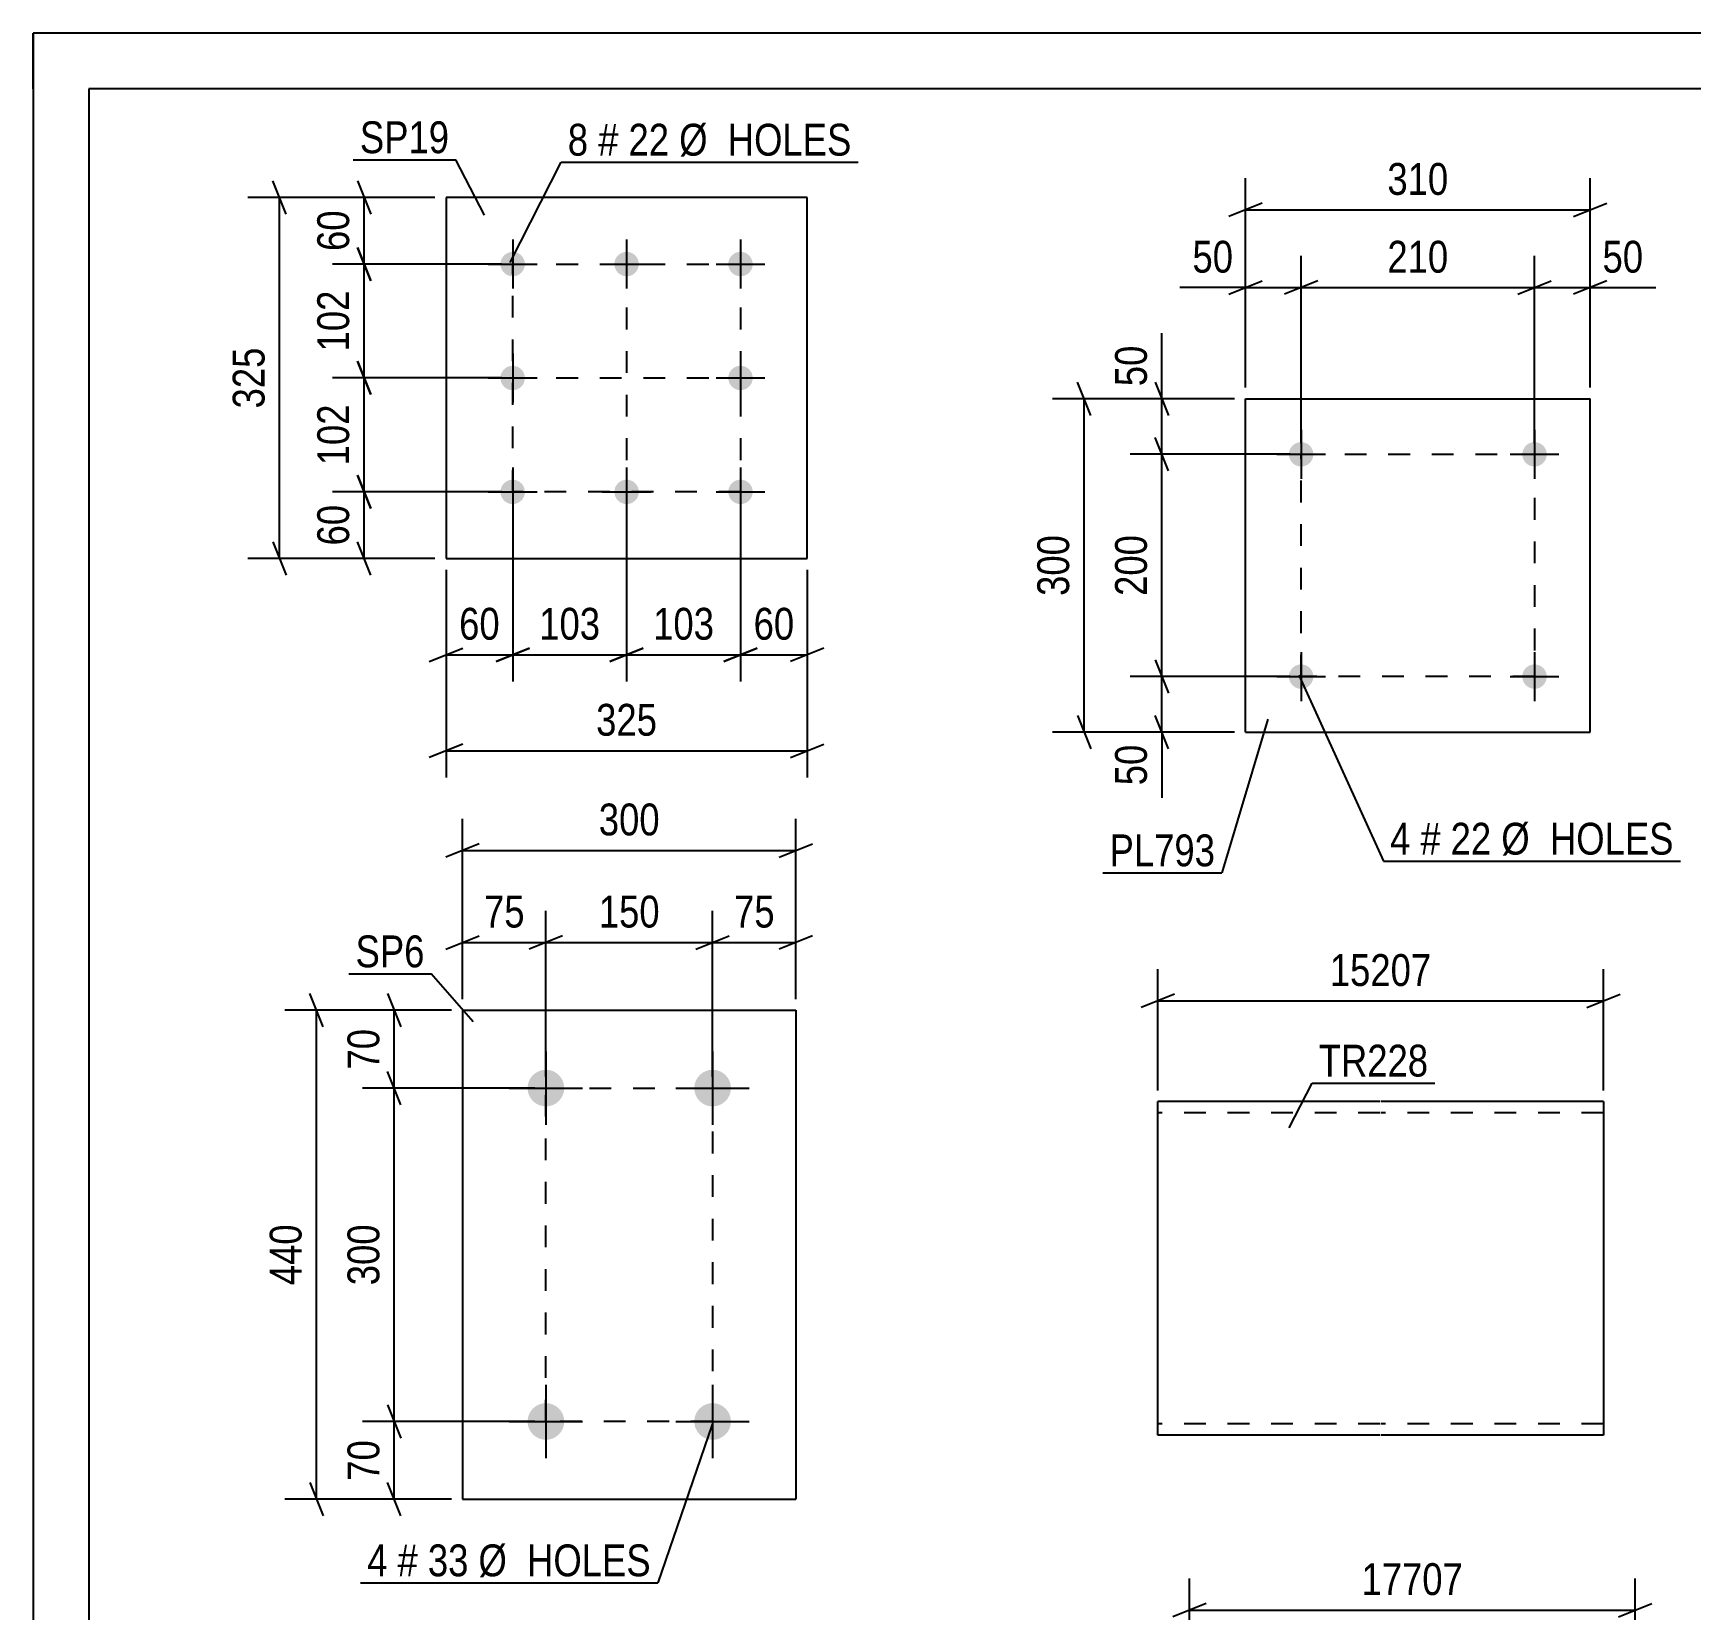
# Model space of a CAD drawing. Header units: millimetres. Extents: x 0 to 420, y 0 to 297.
# Drawn here: x 0 to 149.2, y 155.1 to 297 of the extents above; entities that cross this region are included whole.
import ezdxf

# ---------------------------------------------------------------- set-up
doc = ezdxf.new("R2010")
doc.units = ezdxf.units.MM
doc.linetypes.add('DXK_LINE_DOT2', pattern=[3.9198, 1.9599, -1.9599])
doc.styles.add('Arial Narrow', font='ARIALN.TTF', dxfattribs={"height": 0.2})

# ---------------------------------------------------------------- blocks, each defined once
blk = doc.blocks.new('Unknown-761646957-1135')
at = {"color": 5, "linetype": 'Continuous'}
for p, q in [((420, 297), (0, 297)), ((0, 297), (0, 0)), ((0, 292), (0, 297)), ((415, 292), (5, 292)), ((5, 292), (5, 5))]:
    blk.add_line(p, q, dxfattribs=at)
blk = doc.blocks.new('Part-761646957-10238 - 10237')
at = {"color": 2, "linetype": 'Continuous'}
for p, q in [((69.65, 282.22), (37.15, 282.22)), ((37.15, 282.22), (37.15, 249.72)), ((69.65, 249.72), (69.65, 282.22)), ((37.15, 249.72), (69.65, 249.72))]:
    blk.add_line(p, q, dxfattribs=at)
blk = doc.blocks.new('Bolt-761646957-10239 - 10237')
at = {"linetype": 'Continuous'}
for points in [[(43.15, 277.32, -1), (43.15, 275.12, -1)], [(53.4, 277.32, -1), (53.4, 275.12, -1)], [(63.65, 277.32, -1), (63.65, 275.12, -1)], [(43.15, 267.07, -1), (43.15, 264.87, -1)], [(63.65, 267.07, -1), (63.65, 264.87, -1)], [(43.15, 256.82, -1), (43.15, 254.62, -1)], [(53.4, 256.82, -1), (53.4, 254.62, -1)], [(63.65, 256.82, -1), (63.65, 254.62, -1)]]:
    blk.add_hatch(color=1, dxfattribs=at).paths.add_polyline_path(points)
at = {"color": 1, "linetype": 'Continuous'}
for p, q in [((43.15, 278.42), (43.15, 274.02)), ((53.4, 278.42), (53.4, 274.02)), ((63.65, 278.42), (63.65, 274.02)), ((40.95, 276.22), (45.35, 276.22)), ((51.2, 276.22), (55.6, 276.22)), ((61.45, 276.22), (65.85, 276.22)), ((43.15, 268.17), (43.15, 263.77)), ((63.65, 268.17), (63.65, 263.77)), ((40.95, 265.97), (45.35, 265.97)), ((61.45, 265.97), (65.85, 265.97)), ((43.15, 257.92), (43.15, 253.52)), ((53.4, 257.92), (53.4, 253.52)), ((63.65, 257.92), (63.65, 253.52)), ((40.95, 255.72), (45.35, 255.72)), ((51.2, 255.72), (55.6, 255.72)), ((61.45, 255.72), (65.85, 255.72))]:
    blk.add_line(p, q, dxfattribs=at)
blk = doc.blocks.new('Part-761646957-10259 - 10258')
at = {"color": 2, "linetype": 'Continuous'}
for p, q in [((121.2, 200.85), (101.2, 200.85)), ((101.2, 172.85), (101.2, 200.85)), ((141.3, 200.85), (121.3, 200.85)), ((141.3, 200.85), (141.3, 170.85)), ((101.2, 170.85), (101.2, 172.85)), ((121.2, 170.85), (101.2, 170.85)), ((141.3, 170.85), (121.3, 170.85))]:
    blk.add_line(p, q, dxfattribs=at)
at = {"color": 7, "linetype": 'DXK_LINE_DOT2'}
for p, q in [((121.2, 199.85), (101.2, 199.85)), ((141.3, 199.85), (121.3, 199.85)), ((101.2, 171.01), (101.2, 172.85)), ((101.2, 171.85), (101.2, 171.93)), ((121.2, 171.85), (101.2, 171.85)), ((141.3, 171.85), (121.3, 171.85)), ((141.3, 171.85), (141.3, 171.93))]:
    blk.add_line(p, q, dxfattribs=at)
blk = doc.blocks.new('Part-761646957-10272 - 10271')
at = {"color": 2, "linetype": 'Continuous'}
for p, q in [((38.64, 209.07), (38.64, 165.07)), ((38.64, 209.07), (68.64, 209.07)), ((68.64, 209.07), (68.64, 165.07)), ((38.64, 165.07), (68.64, 165.07))]:
    blk.add_line(p, q, dxfattribs=at)
blk = doc.blocks.new('Bolt-761646957-10273 - 10271')
at = {"linetype": 'Continuous'}
for points in [[(46.14, 203.72, -1), (46.14, 200.42, -1)], [(61.14, 203.72, -1), (61.14, 200.42, -1)], [(46.14, 173.72, -1), (46.14, 170.42, -1)], [(61.14, 173.72, -1), (61.14, 170.42, -1)]]:
    blk.add_hatch(color=1, dxfattribs=at).paths.add_polyline_path(points)
at = {"color": 1, "linetype": 'Continuous'}
for p, q in [((46.14, 205.37), (46.14, 198.77)), ((61.14, 205.37), (61.14, 198.77)), ((42.84, 202.07), (49.44, 202.07)), ((57.84, 202.07), (64.44, 202.07)), ((46.14, 175.37), (46.14, 168.77)), ((61.14, 175.37), (61.14, 168.77)), ((42.84, 172.07), (49.44, 172.07)), ((57.84, 172.07), (64.44, 172.07))]:
    blk.add_line(p, q, dxfattribs=at)
blk = doc.blocks.new('Part-761646957-10367 - 10366')
at = {"color": 2, "linetype": 'Continuous'}
for p, q in [((109.1, 234.1), (109.1, 264.1)), ((109.1, 264.1), (140.1, 264.1)), ((140.1, 234.1), (140.1, 264.1)), ((109.1, 234.1), (140.1, 234.1))]:
    blk.add_line(p, q, dxfattribs=at)
blk = doc.blocks.new('Bolt-761646957-10368 - 10366')
at = {"linetype": 'Continuous'}
for points in [[(115.2, 239.1, -1), (113, 239.1, -1)], [(136.2, 239.1, -1), (134, 239.1, -1)]]:
    blk.add_hatch(color=1, dxfattribs=at).paths.add_polyline_path(points)
at = {"color": 1, "linetype": 'Continuous'}
for p, q in [((114.1, 241.3), (114.1, 236.9)), ((135.1, 241.3), (135.1, 236.9)), ((111.9, 239.1), (116.3, 239.1)), ((132.9, 239.1), (137.3, 239.1))]:
    blk.add_line(p, q, dxfattribs=at)
blk = doc.blocks.new('Bolt-761646957-10369 - 10366')
at = {"linetype": 'Continuous'}
for points in [[(115.2, 259.1, -1), (113, 259.1, -1)], [(136.2, 259.1, -1), (134, 259.1, -1)]]:
    blk.add_hatch(color=1, dxfattribs=at).paths.add_polyline_path(points)
at = {"color": 1, "linetype": 'Continuous'}
for p, q in [((114.1, 261.3), (114.1, 256.9)), ((135.1, 261.3), (135.1, 256.9)), ((111.9, 259.1), (116.3, 259.1)), ((132.9, 259.1), (137.3, 259.1))]:
    blk.add_line(p, q, dxfattribs=at)
blk = doc.blocks.new('Rectangle-761646957-12330 - 10237')
at = {"color": 1, "linetype": 'DXK_LINE_DOT2'}
blk.add_lwpolyline([(43.15, 276.22), (63.65, 276.22), (63.65, 255.72), (43.15, 255.72), (43.15, 276.22)], close=True, dxfattribs=at)
blk = doc.blocks.new('Rectangle-761646957-12358 - 10271')
at = {"color": 1, "linetype": 'DXK_LINE_DOT2'}
blk.add_lwpolyline([(46.14, 202.07), (61.14, 202.07), (61.14, 172.07), (46.14, 172.07), (46.14, 202.07)], close=True, dxfattribs=at)
blk = doc.blocks.new('Rectangle-761646957-12529 - 10366')
at = {"color": 1, "linetype": 'DXK_LINE_DOT2'}
blk.add_lwpolyline([(114.1, 259.1), (135.1, 259.1), (135.1, 239.1), (114.1, 239.1), (114.1, 259.1)], close=True, dxfattribs=at)
blk = doc.blocks.new('Line-761646957-12340 - 10237')
at = {"color": 1, "linetype": 'DXK_LINE_DOT2'}
blk.add_line((53.4, 276.22), (53.4, 255.72), dxfattribs=at)
blk = doc.blocks.new('Line-761646957-12347 - 10237')
at = {"color": 1, "linetype": 'DXK_LINE_DOT2'}
blk.add_line((43.15, 265.97), (63.65, 265.97), dxfattribs=at)
blk = doc.blocks.new('StraightDimension-761646957-10603 - 10237')
at = {"color": 7, "linetype": 'Continuous'}
for p, q in [((29.18, 283.72), (30.38, 280.72)), ((36.15, 282.22), (26.93, 282.22)), ((29.78, 276.22), (29.78, 282.22)), ((30.38, 274.72), (29.18, 277.72)), ((42.15, 276.22), (26.93, 276.22))]:
    blk.add_line(p, q, dxfattribs=at)
at = {"color": 0}
blk.add_wipeout([(29.03, 281.65), (24.83, 281.65), (24.83, 276.8), (29.03, 276.8)], dxfattribs=at)
at = {"color": 3, "style": 'Arial Narrow'}
blk.add_text('60', height=2.863, rotation=90.0002, dxfattribs=at).set_placement((28.43, 277.4))
blk = doc.blocks.new('StraightDimension-761646957-10619 - 10237')
at = {"color": 7, "linetype": 'Continuous'}
for p, q in [((22.77, 280.72), (21.57, 283.72)), ((36.15, 282.22), (19.32, 282.22)), ((22.17, 249.72), (22.17, 282.22)), ((21.57, 251.22), (22.77, 248.22)), ((36.15, 249.72), (19.32, 249.72))]:
    blk.add_line(p, q, dxfattribs=at)
at = {"color": 0}
blk.add_wipeout([(21.42, 269.32), (17.22, 269.32), (17.22, 262.63), (21.42, 262.63)], dxfattribs=at)
at = {"color": 3, "style": 'Arial Narrow'}
blk.add_text('325', height=2.863, rotation=90.0002, dxfattribs=at).set_placement((20.82, 263.23))
blk = doc.blocks.new('StraightDimension-761646957-10604 - 10237')
at = {"color": 7, "linetype": 'Continuous'}
for p, q in [((29.18, 277.72), (30.38, 274.72)), ((42.15, 276.22), (26.93, 276.22)), ((29.78, 265.97), (29.78, 276.22)), ((30.38, 264.47), (29.18, 267.47)), ((42.15, 265.97), (26.93, 265.97))]:
    blk.add_line(p, q, dxfattribs=at)
at = {"color": 0}
blk.add_wipeout([(29.03, 274.44), (24.83, 274.44), (24.83, 267.76), (29.03, 267.76)], dxfattribs=at)
at = {"color": 3, "style": 'Arial Narrow'}
blk.add_text('102', height=2.863, rotation=90.0002, dxfattribs=at).set_placement((28.43, 268.36))
blk = doc.blocks.new('StraightDimension-761646957-10605 - 10237')
at = {"color": 7, "linetype": 'Continuous'}
for p, q in [((29.18, 267.47), (30.38, 264.47)), ((42.15, 265.97), (26.93, 265.97)), ((29.78, 255.72), (29.78, 265.97)), ((30.38, 254.22), (29.18, 257.22)), ((42.15, 255.72), (26.93, 255.72))]:
    blk.add_line(p, q, dxfattribs=at)
at = {"color": 0}
blk.add_wipeout([(29.03, 264.19), (24.83, 264.19), (24.83, 257.51), (29.03, 257.51)], dxfattribs=at)
at = {"color": 3, "style": 'Arial Narrow'}
blk.add_text('102', height=2.863, rotation=90.0002, dxfattribs=at).set_placement((28.43, 258.11))
blk = doc.blocks.new('StraightDimension-761646957-10606 - 10237')
at = {"color": 7, "linetype": 'Continuous'}
for p, q in [((29.18, 257.22), (30.38, 254.22)), ((42.15, 255.72), (26.93, 255.72)), ((29.78, 249.72), (29.78, 255.72)), ((30.38, 248.22), (29.18, 251.22)), ((36.15, 249.72), (26.93, 249.72))]:
    blk.add_line(p, q, dxfattribs=at)
at = {"color": 0}
blk.add_wipeout([(29.03, 255.15), (24.83, 255.15), (24.83, 250.3), (29.03, 250.3)], dxfattribs=at)
at = {"color": 3, "style": 'Arial Narrow'}
blk.add_text('60', height=2.863, rotation=90.0002, dxfattribs=at).set_placement((28.43, 250.9))
blk = doc.blocks.new('StraightDimension-761646957-10623 - 10237')
at = {"color": 7, "linetype": 'Continuous'}
for p, q in [((63.65, 254.72), (63.65, 238.67)), ((69.65, 248.72), (69.65, 238.67)), ((62.15, 240.47), (65.15, 241.67)), ((71.15, 241.67), (68.15, 240.47)), ((63.65, 241.07), (69.65, 241.07))]:
    blk.add_line(p, q, dxfattribs=at)
at = {"color": 0}
blk.add_wipeout([(69.08, 241.82), (69.08, 246.02), (64.23, 246.02), (64.23, 241.82)], dxfattribs=at)
at = {"color": 3, "style": 'Arial Narrow'}
blk.add_text('60', height=2.863, dxfattribs=at).set_placement((64.83, 242.42))
blk = doc.blocks.new('StraightDimension-761646957-10624 - 10237')
at = {"color": 7, "linetype": 'Continuous'}
for p, q in [((53.4, 254.72), (53.4, 238.67)), ((63.65, 254.72), (63.65, 238.67)), ((51.9, 240.47), (54.9, 241.67)), ((65.15, 241.67), (62.15, 240.47)), ((53.4, 241.07), (63.65, 241.07))]:
    blk.add_line(p, q, dxfattribs=at)
at = {"color": 0}
blk.add_wipeout([(61.87, 241.82), (61.87, 246.02), (55.19, 246.02), (55.19, 241.82)], dxfattribs=at)
at = {"color": 3, "style": 'Arial Narrow'}
blk.add_text('103', height=2.863, dxfattribs=at).set_placement((55.79, 242.42))
blk = doc.blocks.new('StraightDimension-761646957-10625 - 10237')
at = {"color": 7, "linetype": 'Continuous'}
for p, q in [((43.15, 254.72), (43.15, 238.67)), ((53.4, 254.72), (53.4, 238.67)), ((41.65, 240.47), (44.65, 241.67)), ((54.9, 241.67), (51.9, 240.47)), ((43.15, 241.07), (53.4, 241.07))]:
    blk.add_line(p, q, dxfattribs=at)
at = {"color": 0}
blk.add_wipeout([(51.62, 241.82), (51.62, 246.02), (44.94, 246.02), (44.94, 241.82)], dxfattribs=at)
at = {"color": 3, "style": 'Arial Narrow'}
blk.add_text('103', height=2.863, dxfattribs=at).set_placement((45.54, 242.42))
blk = doc.blocks.new('StraightDimension-761646957-10626 - 10237')
at = {"color": 7, "linetype": 'Continuous'}
for p, q in [((43.15, 254.72), (43.15, 238.67)), ((37.15, 248.72), (37.15, 238.67)), ((35.65, 240.47), (38.65, 241.67)), ((44.65, 241.67), (41.65, 240.47)), ((37.15, 241.07), (43.15, 241.07))]:
    blk.add_line(p, q, dxfattribs=at)
at = {"color": 0}
blk.add_wipeout([(42.58, 241.82), (42.58, 246.02), (37.73, 246.02), (37.73, 241.82)], dxfattribs=at)
at = {"color": 3, "style": 'Arial Narrow'}
blk.add_text('60', height=2.863, dxfattribs=at).set_placement((38.33, 242.42))
blk = doc.blocks.new('StraightDimension-761646957-10639 - 10237')
at = {"color": 7, "linetype": 'Continuous'}
for p, q in [((37.15, 248.72), (37.15, 230.03)), ((69.65, 248.72), (69.65, 230.03)), ((38.65, 233.03), (35.65, 231.83)), ((68.15, 231.83), (71.15, 233.03)), ((37.15, 232.43), (69.65, 232.43))]:
    blk.add_line(p, q, dxfattribs=at)
at = {"color": 0}
blk.add_wipeout([(56.75, 233.18), (56.75, 237.38), (50.06, 237.38), (50.06, 233.18)], dxfattribs=at)
at = {"color": 3, "style": 'Arial Narrow'}
blk.add_text('325', height=2.863, dxfattribs=at).set_placement((50.66, 233.78))
blk = doc.blocks.new('StraightDimension-761646957-10657 - 10258')
at = {"color": 7, "linetype": 'Continuous'}
for p, q in [((101.2, 201.85), (101.2, 212.76)), ((141.3, 201.85), (141.3, 212.76)), ((102.7, 210.51), (99.7, 209.31)), ((139.8, 209.31), (142.8, 210.51)), ((101.2, 209.91), (141.3, 209.91))]:
    blk.add_line(p, q, dxfattribs=at)
at = {"color": 0}
blk.add_wipeout([(126.42, 210.66), (126.42, 214.86), (116.08, 214.86), (116.08, 210.66)], dxfattribs=at)
at = {"color": 3, "style": 'Arial Narrow'}
blk.add_text('15207', height=2.863, dxfattribs=at).set_placement((116.68, 211.26))
blk = doc.blocks.new('StraightDimension-761646957-10663 - 10271')
at = {"color": 7, "linetype": 'Continuous'}
for p, q in [((31.9, 173.57), (33.1, 170.57)), ((45.14, 172.07), (29.65, 172.07)), ((32.5, 165.07), (32.5, 172.07)), ((33.1, 163.57), (31.9, 166.57)), ((37.64, 165.07), (29.65, 165.07))]:
    blk.add_line(p, q, dxfattribs=at)
at = {"color": 0}
blk.add_wipeout([(31.75, 171), (27.55, 171), (27.55, 166.14), (31.75, 166.14)], dxfattribs=at)
at = {"color": 3, "style": 'Arial Narrow'}
blk.add_text('70', height=2.863, rotation=90.0002, dxfattribs=at).set_placement((31.15, 166.74))
blk = doc.blocks.new('StraightDimension-761646957-10662 - 10271')
at = {"color": 7, "linetype": 'Continuous'}
for p, q in [((33.1, 200.57), (31.9, 203.57)), ((45.14, 202.07), (29.65, 202.07)), ((32.5, 172.07), (32.5, 202.07)), ((31.9, 173.57), (33.1, 170.57)), ((45.14, 172.07), (29.65, 172.07))]:
    blk.add_line(p, q, dxfattribs=at)
at = {"color": 0}
blk.add_wipeout([(31.75, 190.41), (27.55, 190.41), (27.55, 183.73), (31.75, 183.73)], dxfattribs=at)
at = {"color": 3, "style": 'Arial Narrow'}
blk.add_text('300', height=2.863, rotation=90.0002, dxfattribs=at).set_placement((31.15, 184.33))
blk = doc.blocks.new('StraightDimension-761646957-10661 - 10271')
at = {"color": 7, "linetype": 'Continuous'}
for p, q in [((31.9, 210.57), (33.1, 207.57)), ((37.64, 209.07), (29.65, 209.07)), ((32.5, 202.07), (32.5, 209.07)), ((33.1, 200.57), (31.9, 203.57)), ((45.14, 202.07), (29.65, 202.07))]:
    blk.add_line(p, q, dxfattribs=at)
at = {"color": 0}
blk.add_wipeout([(31.75, 208), (27.55, 208), (27.55, 203.14), (31.75, 203.14)], dxfattribs=at)
at = {"color": 3, "style": 'Arial Narrow'}
blk.add_text('70', height=2.863, rotation=90.0002, dxfattribs=at).set_placement((31.15, 203.74))
blk = doc.blocks.new('StraightDimension-761646957-10673 - 10271')
at = {"color": 7, "linetype": 'Continuous'}
for p, q in [((26.1, 207.57), (24.9, 210.57)), ((37.64, 209.07), (22.65, 209.07)), ((25.5, 165.07), (25.5, 209.07)), ((24.9, 166.57), (26.1, 163.57)), ((37.64, 165.07), (22.65, 165.07))]:
    blk.add_line(p, q, dxfattribs=at)
at = {"color": 0}
blk.add_wipeout([(24.75, 190.41), (20.55, 190.41), (20.55, 183.73), (24.75, 183.73)], dxfattribs=at)
at = {"color": 3, "style": 'Arial Narrow'}
blk.add_text('440', height=2.863, rotation=90.0002, dxfattribs=at).set_placement((24.15, 184.33))
blk = doc.blocks.new('StraightDimension-761646957-10677 - 10271')
at = {"color": 7, "linetype": 'Continuous'}
for p, q in [((61.14, 203.07), (61.14, 218.02)), ((68.64, 210.07), (68.64, 218.02)), ((59.64, 214.57), (62.64, 215.77)), ((61.14, 215.17), (68.64, 215.17)), ((70.14, 215.77), (67.14, 214.57))]:
    blk.add_line(p, q, dxfattribs=at)
at = {"color": 0}
blk.add_wipeout([(67.32, 215.92), (67.32, 220.12), (62.47, 220.12), (62.47, 215.92)], dxfattribs=at)
at = {"color": 3, "style": 'Arial Narrow'}
blk.add_text('75', height=2.863, dxfattribs=at).set_placement((63.07, 216.52))
blk = doc.blocks.new('StraightDimension-761646957-10678 - 10271')
at = {"color": 7, "linetype": 'Continuous'}
for p, q in [((46.14, 203.07), (46.14, 218.02)), ((61.14, 203.07), (61.14, 218.02)), ((47.64, 215.77), (44.64, 214.57)), ((46.14, 215.17), (61.14, 215.17)), ((59.64, 214.57), (62.64, 215.77))]:
    blk.add_line(p, q, dxfattribs=at)
at = {"color": 0}
blk.add_wipeout([(56.99, 215.92), (56.99, 220.12), (50.3, 220.12), (50.3, 215.92)], dxfattribs=at)
at = {"color": 3, "style": 'Arial Narrow'}
blk.add_text('150', height=2.863, dxfattribs=at).set_placement((50.9, 216.52))
blk = doc.blocks.new('StraightDimension-761646957-10679 - 10271')
at = {"color": 7, "linetype": 'Continuous'}
for p, q in [((38.64, 210.07), (38.64, 218.02)), ((46.14, 203.07), (46.14, 218.02)), ((37.14, 214.57), (40.14, 215.77)), ((38.64, 215.17), (46.14, 215.17)), ((47.64, 215.77), (44.64, 214.57))]:
    blk.add_line(p, q, dxfattribs=at)
at = {"color": 0}
blk.add_wipeout([(44.82, 215.92), (44.82, 220.12), (39.97, 220.12), (39.97, 215.92)], dxfattribs=at)
at = {"color": 3, "style": 'Arial Narrow'}
blk.add_text('75', height=2.863, dxfattribs=at).set_placement((40.57, 216.52))
blk = doc.blocks.new('StraightDimension-761646957-10689 - 10271')
at = {"color": 7, "linetype": 'Continuous'}
for p, q in [((38.64, 210.07), (38.64, 226.31)), ((68.64, 210.07), (68.64, 226.31)), ((40.14, 224.06), (37.14, 222.86)), ((67.14, 222.86), (70.14, 224.06)), ((38.64, 223.46), (68.64, 223.46))]:
    blk.add_line(p, q, dxfattribs=at)
at = {"color": 0}
blk.add_wipeout([(56.99, 224.21), (56.99, 228.41), (50.3, 228.41), (50.3, 224.21)], dxfattribs=at)
at = {"color": 3, "style": 'Arial Narrow'}
blk.add_text('300', height=2.863, dxfattribs=at).set_placement((50.9, 224.81))
blk = doc.blocks.new('StraightDimension-761646957-10693 - 10279')
at = {"color": 7, "linetype": 'Continuous'}
for p, q in [((104.05, 146.1), (104.05, 157.95)), ((144.15, 146.1), (144.15, 157.95)), ((105.55, 155.7), (102.55, 154.5)), ((142.65, 154.5), (145.65, 155.7)), ((104.05, 155.1), (144.15, 155.1))]:
    blk.add_line(p, q, dxfattribs=at)
at = {"color": 0}
blk.add_wipeout([(129.27, 155.85), (129.27, 160.05), (118.93, 160.05), (118.93, 155.85)], dxfattribs=at)
at = {"color": 3, "style": 'Arial Narrow'}
blk.add_text('17707', height=2.863, dxfattribs=at).set_placement((119.53, 156.45))
blk = doc.blocks.new('StraightDimension-761646957-10781 - 10366')
at = {"color": 7, "linetype": 'Continuous'}
for p, q in [((101.57, 264.1), (101.57, 270.01)), ((101.57, 264.1), (101.57, 270.01)), ((100.97, 265.6), (102.17, 262.6)), ((108.1, 264.1), (98.72, 264.1)), ((101.57, 259.1), (101.57, 264.1)), ((102.17, 257.6), (100.97, 260.6)), ((113.1, 259.1), (98.72, 259.1))]:
    blk.add_line(p, q, dxfattribs=at)
at = {"color": 0}
blk.add_wipeout([(100.82, 269.48), (96.62, 269.48), (96.62, 264.63), (100.82, 264.63)], dxfattribs=at)
at = {"color": 3, "style": 'Arial Narrow'}
blk.add_text('50', height=2.863, rotation=90.0002, dxfattribs=at).set_placement((100.22, 265.23))
blk = doc.blocks.new('StraightDimension-761646957-10782 - 10366')
at = {"color": 7, "linetype": 'Continuous'}
for p, q in [((102.17, 257.6), (100.97, 260.6)), ((113.1, 259.1), (98.72, 259.1)), ((101.57, 239.1), (101.57, 259.1)), ((100.97, 240.6), (102.17, 237.6)), ((113.1, 239.1), (98.72, 239.1))]:
    blk.add_line(p, q, dxfattribs=at)
at = {"color": 0}
blk.add_wipeout([(100.82, 252.45), (96.62, 252.45), (96.62, 245.76), (100.82, 245.76)], dxfattribs=at)
at = {"color": 3, "style": 'Arial Narrow'}
blk.add_text('200', height=2.863, rotation=90.0002, dxfattribs=at).set_placement((100.22, 246.36))
blk = doc.blocks.new('StraightDimension-761646957-10783 - 10366')
at = {"color": 7, "linetype": 'Continuous'}
for p, q in [((100.97, 240.6), (102.17, 237.6)), ((113.1, 239.1), (98.72, 239.1)), ((101.57, 234.1), (101.57, 239.1)), ((102.17, 232.6), (100.97, 235.6)), ((108.1, 234.1), (98.72, 234.1)), ((101.57, 234.1), (101.57, 228.2)), ((101.57, 234.1), (101.57, 228.2))]:
    blk.add_line(p, q, dxfattribs=at)
at = {"color": 0}
blk.add_wipeout([(100.82, 233.58), (96.62, 233.58), (96.62, 228.72), (100.82, 228.72)], dxfattribs=at)
at = {"color": 3, "style": 'Arial Narrow'}
blk.add_text('50', height=2.863, rotation=90.0002, dxfattribs=at).set_placement((100.22, 229.32))
blk = doc.blocks.new('StraightDimension-761646957-10793 - 10366')
at = {"color": 7, "linetype": 'Continuous'}
for p, q in [((95.17, 262.6), (93.97, 265.6)), ((108.1, 264.1), (91.72, 264.1)), ((94.57, 234.1), (94.57, 264.1)), ((93.97, 235.6), (95.17, 232.6)), ((108.1, 234.1), (91.72, 234.1))]:
    blk.add_line(p, q, dxfattribs=at)
at = {"color": 0}
blk.add_wipeout([(93.82, 252.44), (89.62, 252.44), (89.62, 245.76), (93.82, 245.76)], dxfattribs=at)
at = {"color": 3, "style": 'Arial Narrow'}
blk.add_text('300', height=2.863, rotation=90.0002, dxfattribs=at).set_placement((93.22, 246.36))
blk = doc.blocks.new('StraightDimension-761646957-10813 - 10366')
at = {"color": 7, "linetype": 'Continuous'}
for p, q in [((109.1, 265.1), (109.1, 283.95)), ((140.1, 265.1), (140.1, 283.95)), ((110.6, 281.7), (107.6, 280.5)), ((109.1, 281.1), (140.1, 281.1)), ((138.6, 280.5), (141.6, 281.7))]:
    blk.add_line(p, q, dxfattribs=at)
at = {"color": 0}
blk.add_wipeout([(127.94, 281.85), (127.94, 286.05), (121.26, 286.05), (121.26, 281.85)], dxfattribs=at)
at = {"color": 3, "style": 'Arial Narrow'}
blk.add_text('310', height=2.863, dxfattribs=at).set_placement((121.86, 282.45))
blk = doc.blocks.new('StraightDimension-761646957-12448 - 10366')
at = {"color": 7, "linetype": 'Continuous'}
for p, q in [((135.1, 260.1), (135.1, 276.95)), ((140.1, 265.1), (140.1, 276.95)), ((133.6, 273.5), (136.6, 274.7)), ((141.6, 274.7), (138.6, 273.5)), ((135.1, 274.1), (140.1, 274.1)), ((140.1, 274.1), (146.01, 274.1)), ((140.1, 274.1), (146.01, 274.1))]:
    blk.add_line(p, q, dxfattribs=at)
at = {"color": 0}
blk.add_wipeout([(145.48, 274.85), (145.48, 279.05), (140.62, 279.05), (140.62, 274.85)], dxfattribs=at)
at = {"color": 3, "style": 'Arial Narrow'}
blk.add_text('50', height=2.863, dxfattribs=at).set_placement((141.22, 275.45))
blk = doc.blocks.new('StraightDimension-761646957-12449 - 10366')
at = {"color": 7, "linetype": 'Continuous'}
for p, q in [((114.1, 260.1), (114.1, 276.95)), ((135.1, 260.1), (135.1, 276.95)), ((115.6, 274.7), (112.6, 273.5)), ((133.6, 273.5), (136.6, 274.7)), ((114.1, 274.1), (135.1, 274.1))]:
    blk.add_line(p, q, dxfattribs=at)
at = {"color": 0}
blk.add_wipeout([(127.94, 274.85), (127.94, 279.05), (121.26, 279.05), (121.26, 274.85)], dxfattribs=at)
at = {"color": 3, "style": 'Arial Narrow'}
blk.add_text('210', height=2.863, dxfattribs=at).set_placement((121.86, 275.45))
blk = doc.blocks.new('StraightDimension-761646957-12450 - 10366')
at = {"color": 7, "linetype": 'Continuous'}
for p, q in [((109.1, 265.1), (109.1, 276.95)), ((114.1, 260.1), (114.1, 276.95)), ((107.6, 273.5), (110.6, 274.7)), ((115.6, 274.7), (112.6, 273.5)), ((109.1, 274.1), (103.19, 274.1)), ((109.1, 274.1), (103.19, 274.1)), ((109.1, 274.1), (114.1, 274.1))]:
    blk.add_line(p, q, dxfattribs=at)
at = {"color": 0}
blk.add_wipeout([(108.57, 274.85), (108.57, 279.05), (103.72, 279.05), (103.72, 274.85)], dxfattribs=at)
at = {"color": 3, "style": 'Arial Narrow'}
blk.add_text('50', height=2.863, dxfattribs=at).set_placement((104.32, 275.45))
blk = doc.blocks.new('Mark-761646957-10911 - 10237')
at = {"color": 0}
blk.add_wipeout([(37.43, 286.2), (37.43, 289.2), (29.4, 289.2), (29.4, 286.2)], dxfattribs=at)
blk.add_wipeout([(37.43, 286.2), (37.43, 289.2), (29.4, 289.2), (29.4, 286.2)], dxfattribs=at)
at = {"color": 30, "linetype": 'Continuous'}
for p in [(28.8, 285.6), (40.6, 280.63)]:
    blk.add_line(p, (38.03, 285.6), dxfattribs=at)
at = {"color": 3, "style": 'Arial Narrow'}
blk.add_text('SP19', height=2.863, dxfattribs=at).set_placement((29.4, 286.2))
blk = doc.blocks.new('Mark-761646957-10914 - 10237')
at = {"color": 0}
for points in [[(49.94, 285.98), (49.94, 288.98), (48.11, 288.98), (48.11, 285.98)], [(52.67, 285.98), (52.67, 288.98), (50.84, 288.98), (50.84, 285.98)], [(57.23, 285.98), (57.23, 288.98), (53.57, 288.98), (53.57, 285.98)], [(73.65, 285.98), (73.65, 288.98), (58.13, 288.98), (58.13, 285.98)]]:
    blk.add_wipeout(points, dxfattribs=at)
for points in [[(49.94, 285.98), (49.94, 288.98), (48.11, 288.98), (48.11, 285.98)], [(52.67, 285.98), (52.67, 288.98), (50.84, 288.98), (50.84, 285.98)], [(57.23, 285.98), (57.23, 288.98), (53.57, 288.98), (53.57, 285.98)], [(73.65, 285.98), (73.65, 288.98), (58.13, 288.98), (58.13, 285.98)]]:
    blk.add_wipeout(points, dxfattribs=at)
at = {"color": 7, "linetype": 'Continuous'}
for p, q in [((42.93, 276.36), (47.51, 285.38)), ((47.51, 285.38), (74.25, 285.38))]:
    blk.add_line(p, q, dxfattribs=at)
at = {"color": 3, "style": 'Arial Narrow'}
for s, height, p in [('8', 2.86, (48.11, 285.98)), ('#', 2.86, (50.84, 285.98)), ('22', 2.863, (53.57, 285.98)), ('Ø  HOLES', 2.863, (58.13, 285.98))]:
    blk.add_text(s, height=height, dxfattribs=at).set_placement(p)
blk = doc.blocks.new('Mark-761646957-10918 - 10258')
at = {"color": 0}
blk.add_wipeout([(125.54, 203.11), (125.54, 206.11), (115.68, 206.11), (115.68, 203.11)], dxfattribs=at)
blk.add_wipeout([(125.54, 203.11), (125.54, 206.11), (115.68, 206.11), (115.68, 203.11)], dxfattribs=at)
at = {"color": 30, "linetype": 'Continuous'}
for p, q in [((113.02, 198.5), (115.08, 202.51)), ((115.08, 202.51), (126.14, 202.51))]:
    blk.add_line(p, q, dxfattribs=at)
at = {"color": 3, "style": 'Arial Narrow'}
blk.add_text('TR228', height=2.863, dxfattribs=at).set_placement((115.68, 203.11))
blk = doc.blocks.new('Mark-761646957-10939 - 10271')
at = {"color": 0}
blk.add_wipeout([(35.22, 212.94), (35.22, 215.94), (29.01, 215.94), (29.01, 212.94)], dxfattribs=at)
blk.add_wipeout([(35.22, 212.94), (35.22, 215.94), (29.01, 215.94), (29.01, 212.94)], dxfattribs=at)
at = {"color": 30, "linetype": 'Continuous'}
for p in [(28.41, 212.34), (39.59, 208.04)]:
    blk.add_line(p, (35.82, 212.34), dxfattribs=at)
at = {"color": 3, "style": 'Arial Narrow'}
blk.add_text('SP6', height=2.863, dxfattribs=at).set_placement((29.01, 212.94))
blk = doc.blocks.new('Mark-761646957-10942 - 10271')
at = {"color": 0}
for points in [[(31.89, 158.14), (31.89, 161.14), (30.06, 161.14), (30.06, 158.14)], [(34.62, 158.14), (34.62, 161.14), (32.79, 161.14), (32.79, 158.14)], [(39.17, 158.14), (39.17, 161.14), (35.52, 161.14), (35.52, 158.14)], [(55.6, 158.14), (55.6, 161.14), (40.07, 161.14), (40.07, 158.14)]]:
    blk.add_wipeout(points, dxfattribs=at)
for points in [[(31.89, 158.14), (31.89, 161.14), (30.06, 161.14), (30.06, 158.14)], [(34.62, 158.14), (34.62, 161.14), (32.79, 161.14), (32.79, 158.14)], [(39.17, 158.14), (39.17, 161.14), (35.52, 161.14), (35.52, 158.14)], [(55.6, 158.14), (55.6, 161.14), (40.07, 161.14), (40.07, 158.14)]]:
    blk.add_wipeout(points, dxfattribs=at)
at = {"color": 7, "linetype": 'Continuous'}
for p in [(61.1, 171.81), (29.46, 157.54)]:
    blk.add_line(p, (56.2, 157.54), dxfattribs=at)
at = {"color": 3, "style": 'Arial Narrow'}
for s, height, p in [('Ø  HOLES', 2.863, (40.07, 158.14)), ('4', 2.86, (30.06, 158.14)), ('#', 2.86, (32.79, 158.14)), ('33', 2.863, (35.52, 158.14))]:
    blk.add_text(s, height=height, dxfattribs=at).set_placement(p)
blk = doc.blocks.new('MarkSet-761646957-12490 - 10366')
at = {"color": 0}
for points in [[(123.93, 223.08), (123.93, 226.08), (122.1, 226.08), (122.1, 223.08)], [(126.65, 223.08), (126.65, 226.08), (124.83, 226.08), (124.83, 223.08)], [(131.21, 223.08), (131.21, 226.08), (127.55, 226.08), (127.55, 223.08)], [(147.64, 223.08), (147.64, 226.08), (132.11, 226.08), (132.11, 223.08)]]:
    blk.add_wipeout(points, dxfattribs=at)
for points in [[(123.93, 223.08), (123.93, 226.08), (122.1, 226.08), (122.1, 223.08)], [(126.65, 223.08), (126.65, 226.08), (124.83, 226.08), (124.83, 223.08)], [(131.21, 223.08), (131.21, 226.08), (127.55, 226.08), (127.55, 223.08)], [(147.64, 223.08), (147.64, 226.08), (132.11, 226.08), (132.11, 223.08)]]:
    blk.add_wipeout(points, dxfattribs=at)
at = {"color": 7, "linetype": 'Continuous'}
for p, q in [((113.88, 239.24), (121.5, 222.48)), ((121.5, 222.48), (148.24, 222.48))]:
    blk.add_line(p, q, dxfattribs=at)
at = {"color": 3, "style": 'Arial Narrow'}
for s, height, p in [('4', 2.86, (122.1, 223.08)), ('#', 2.86, (124.83, 223.08)), ('22', 2.863, (127.55, 223.08)), ('Ø  HOLES', 2.863, (132.11, 223.08))]:
    blk.add_text(s, height=height, dxfattribs=at).set_placement(p)
blk = doc.blocks.new('Mark-761646957-10968 - 10366')
at = {"color": 0}
blk.add_wipeout([(106.37, 222.03), (106.37, 225.03), (96.86, 225.03), (96.86, 222.03)], dxfattribs=at)
blk.add_wipeout([(106.37, 222.03), (106.37, 225.03), (96.86, 225.03), (96.86, 222.03)], dxfattribs=at)
at = {"color": 30, "linetype": 'Continuous'}
for p in [(111.11, 235.26), (96.26, 221.43)]:
    blk.add_line(p, (106.97, 221.43), dxfattribs=at)
at = {"color": 3, "style": 'Arial Narrow'}
blk.add_text('PL793', height=2.863, dxfattribs=at).set_placement((96.86, 222.03))

msp = doc.modelspace()

# ---------------------------------------------------------------- block references
for name in ['Unknown-761646957-1135', 'Part-761646957-10238 - 10237', 'Bolt-761646957-10239 - 10237', 'Rectangle-761646957-12330 - 10237', 'Line-761646957-12340 - 10237', 'Line-761646957-12347 - 10237', 'Part-761646957-10367 - 10366', 'Bolt-761646957-10369 - 10366', 'Rectangle-761646957-12529 - 10366', 'Bolt-761646957-10368 - 10366', 'Part-761646957-10272 - 10271', 'Bolt-761646957-10273 - 10271', 'Rectangle-761646957-12358 - 10271', 'Part-761646957-10259 - 10258']:
    msp.add_blockref(name, (0, 0))

# ---------------------------------------------------------------- next in the draw order: block references
for name in ['Mark-761646957-10914 - 10237', 'StraightDimension-761646957-10603 - 10237', 'StraightDimension-761646957-10781 - 10366', 'StraightDimension-761646957-10623 - 10237', 'MarkSet-761646957-12490 - 10366', 'StraightDimension-761646957-10677 - 10271', 'StraightDimension-761646957-10657 - 10258', 'StraightDimension-761646957-10663 - 10271', 'StraightDimension-761646957-10693 - 10279']:
    msp.add_blockref(name, (0, 0))

# ---------------------------------------------------------------- next in the draw order: block references
for name in ['StraightDimension-761646957-10619 - 10237', 'StraightDimension-761646957-10782 - 10366', 'StraightDimension-761646957-10624 - 10237', 'Mark-761646957-10918 - 10258', 'StraightDimension-761646957-10662 - 10271']:
    msp.add_blockref(name, (0, 0))

# ---------------------------------------------------------------- next in the draw order: block references
for name in ['Mark-761646957-10911 - 10237', 'StraightDimension-761646957-10604 - 10237', 'StraightDimension-761646957-10783 - 10366', 'StraightDimension-761646957-10661 - 10271']:
    msp.add_blockref(name, (0, 0))

# ---------------------------------------------------------------- next in the draw order: block references
for name in ['StraightDimension-761646957-10605 - 10237', 'StraightDimension-761646957-10793 - 10366', 'StraightDimension-761646957-10678 - 10271', 'StraightDimension-761646957-10673 - 10271']:
    msp.add_blockref(name, (0, 0))

# ---------------------------------------------------------------- next in the draw order: block references
for name in ['StraightDimension-761646957-10813 - 10366', 'StraightDimension-761646957-10606 - 10237', 'Mark-761646957-10968 - 10366', 'StraightDimension-761646957-10679 - 10271', 'Mark-761646957-10942 - 10271']:
    msp.add_blockref(name, (0, 0))

# ---------------------------------------------------------------- next in the draw order: block references
for name in ['StraightDimension-761646957-12448 - 10366', 'StraightDimension-761646957-10625 - 10237', 'StraightDimension-761646957-10689 - 10271']:
    msp.add_blockref(name, (0, 0))

# ---------------------------------------------------------------- next in the draw order: block references
for name in ['StraightDimension-761646957-12449 - 10366', 'StraightDimension-761646957-10626 - 10237', 'Mark-761646957-10939 - 10271']:
    msp.add_blockref(name, (0, 0))

# ---------------------------------------------------------------- next in the draw order: block references
for name in ['StraightDimension-761646957-12450 - 10366', 'StraightDimension-761646957-10639 - 10237']:
    msp.add_blockref(name, (0, 0))

doc.saveas('drawing.dxf')
